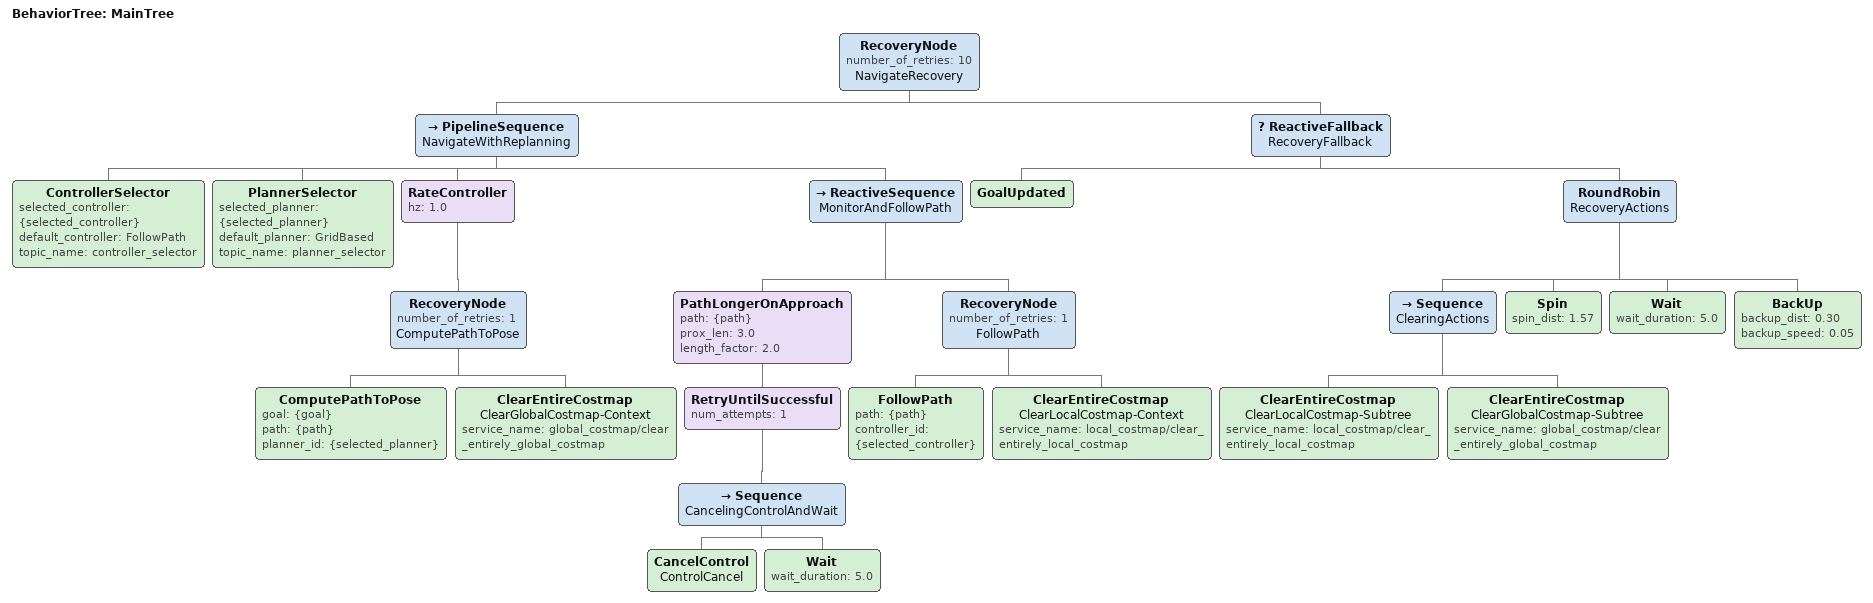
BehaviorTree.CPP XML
<root main_tree_to_execute="MainTree">
  <BehaviorTree ID="MainTree">
    <RecoveryNode number_of_retries="10" name="NavigateRecovery">
      <PipelineSequence name="NavigateWithReplanning">
        <ControllerSelector selected_controller="{selected_controller}" default_controller="FollowPath" topic_name="controller_selector"/>
        <PlannerSelector selected_planner="{selected_planner}" default_planner="GridBased" topic_name="planner_selector"/>
        <RateController hz="1.0">
          <RecoveryNode number_of_retries="1" name="ComputePathToPose">
            <ComputePathToPose goal="{goal}" path="{path}" planner_id="{selected_planner}"/>
            <ClearEntireCostmap name="ClearGlobalCostmap-Context" service_name="global_costmap/clear_entirely_global_costmap"/>
          </RecoveryNode>
        </RateController>
        <ReactiveSequence name="MonitorAndFollowPath">
          <PathLongerOnApproach path="{path}" prox_len="3.0" length_factor="2.0">
            <RetryUntilSuccessful num_attempts="1">
              <Sequence name="CancelingControlAndWait">
                <CancelControl name="ControlCancel"/>
                <Wait wait_duration="5.0"/>
              </Sequence>
            </RetryUntilSuccessful>
          </PathLongerOnApproach>
          <RecoveryNode number_of_retries="1" name="FollowPath">
            <FollowPath path="{path}" controller_id="{selected_controller}"/>
            <ClearEntireCostmap name="ClearLocalCostmap-Context" service_name="local_costmap/clear_entirely_local_costmap"/>
          </RecoveryNode>
        </ReactiveSequence>
      </PipelineSequence>
      <ReactiveFallback name="RecoveryFallback">
        <GoalUpdated/>
        <RoundRobin name="RecoveryActions">
          <Sequence name="ClearingActions">
            <ClearEntireCostmap name="ClearLocalCostmap-Subtree" service_name="local_costmap/clear_entirely_local_costmap"/>
            <ClearEntireCostmap name="ClearGlobalCostmap-Subtree" service_name="global_costmap/clear_entirely_global_costmap"/>
          </Sequence>
          <Spin spin_dist="1.57"/>
          <Wait wait_duration="5.0"/>
          <BackUp backup_dist="0.30" backup_speed="0.05"/>
        </RoundRobin>
      </ReactiveFallback>
    </RecoveryNode>
  </BehaviorTree>
</root>
